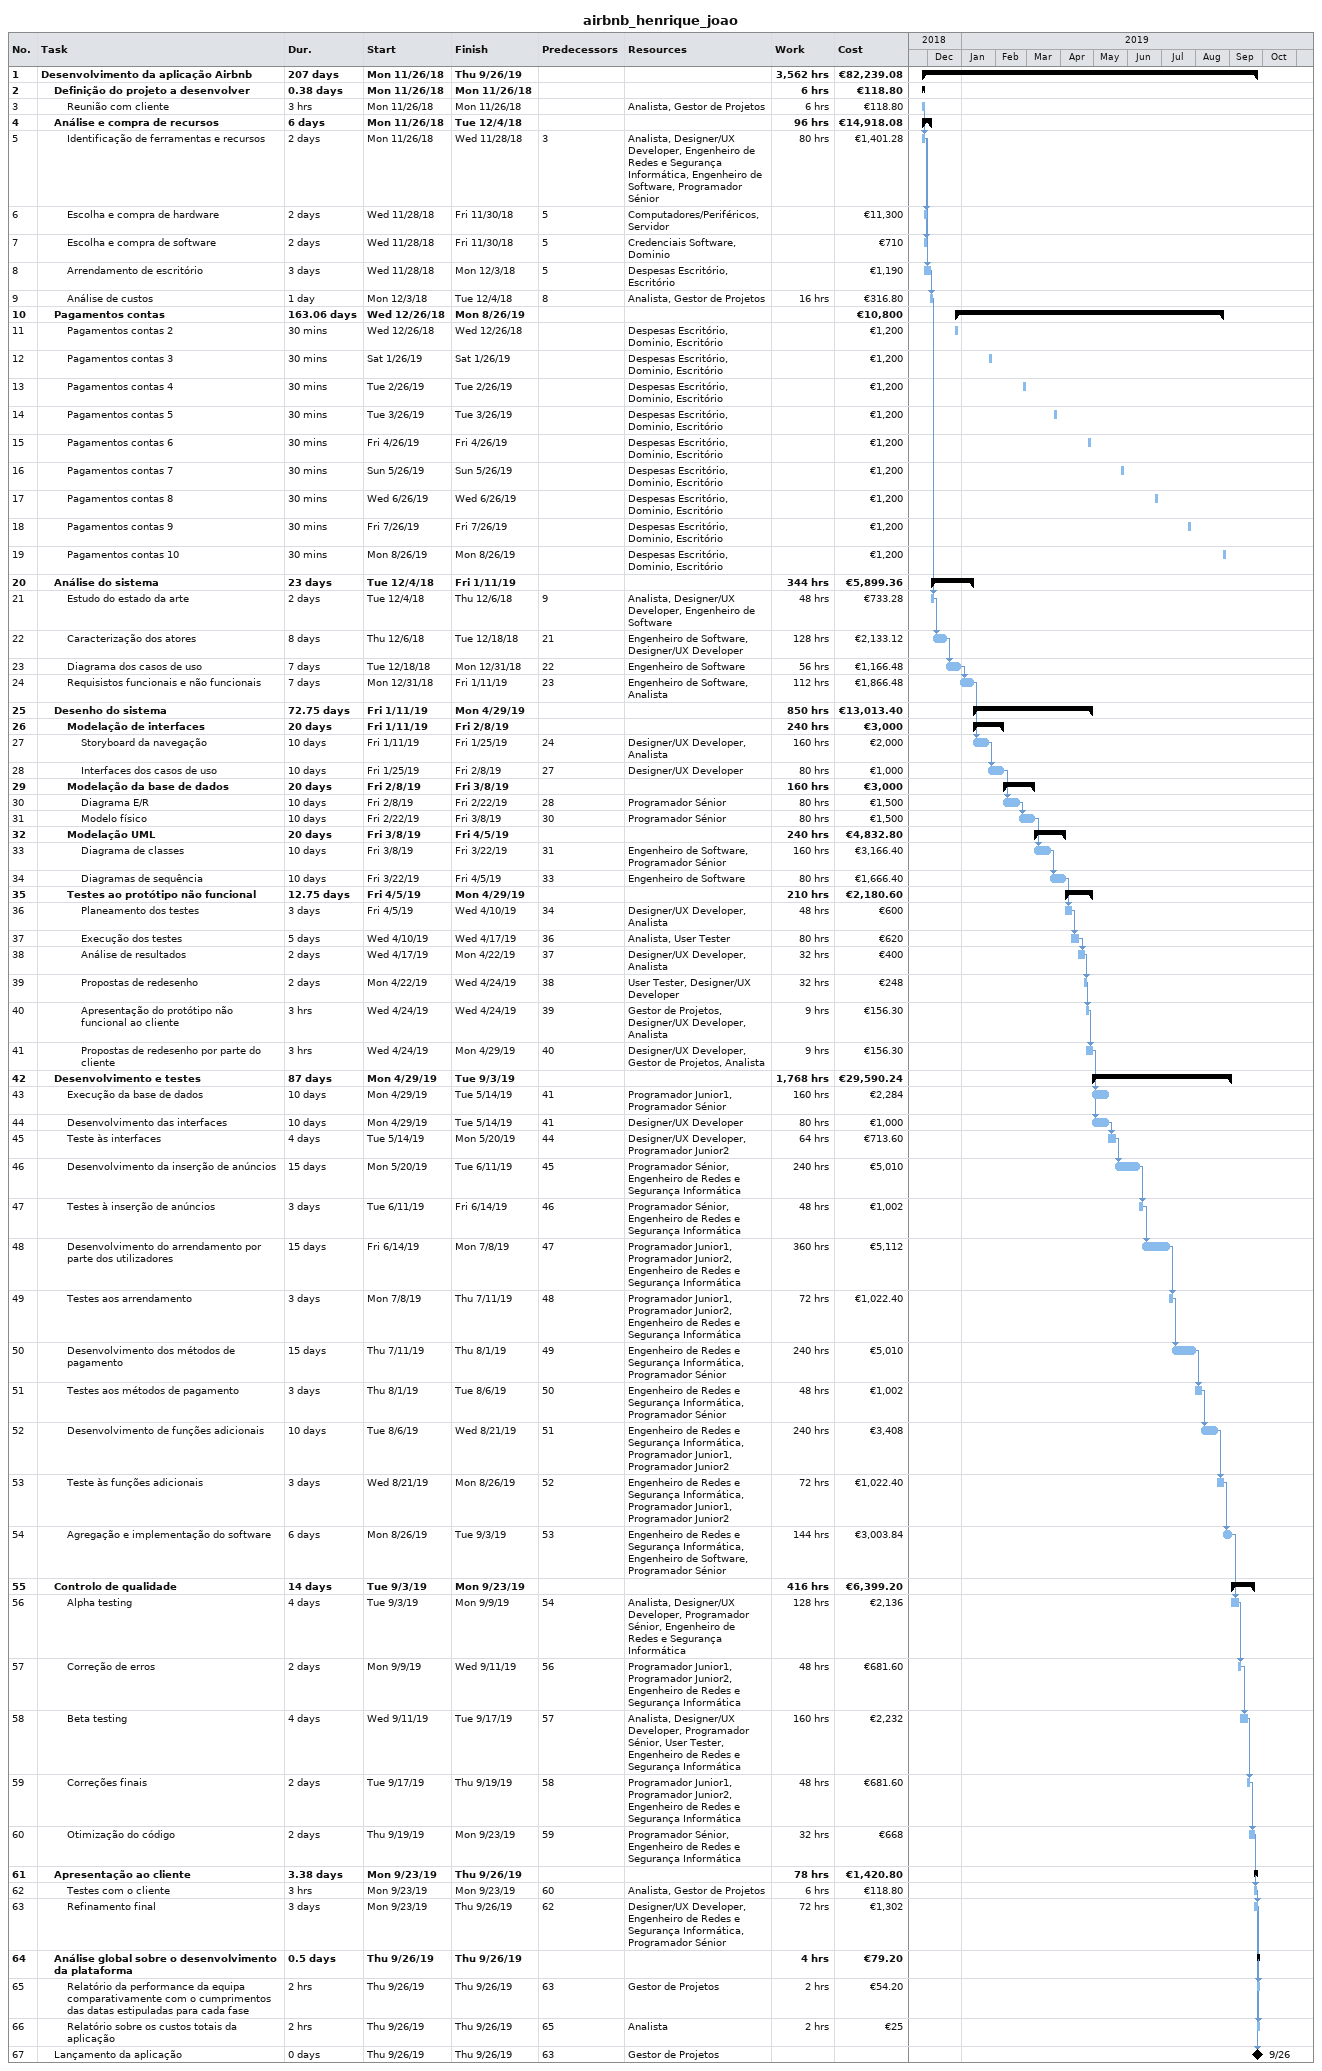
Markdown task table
airbnb_henrique_joao

| ID | Level | Task | Duration | Start | Finish | Predecessors | Resources | Work (h) | Cost (€) |
|---|---|---|---|---|---|---|---|---|---|
| 1 | 1 | **Desenvolvimento da aplicação Airbnb** | 207d | 2018-11-26 | 2019-09-26 |  |  | 3562 | 82239.08 |
| 2 | 2 | **Definição do projeto a desenvolver** | 0.38d | 2018-11-26 | 2018-11-26 |  |  | 6 | 118.80 |
| 3 | 3 | Reunião com cliente | 3h | 2018-11-26 | 2018-11-26 |  | Analista, Gestor de Projetos | 6 | 118.80 |
| 4 | 2 | **Análise e compra de recursos** | 6d | 2018-11-26 | 2018-12-04 |  |  | 96 | 14918.08 |
| 5 | 3 | Identificação de ferramentas e recursos | 2d | 2018-11-26 | 2018-11-28 | 3 | Analista, Designer/UX Developer, Engenheiro de Redes e Segurança Informática, Engenheiro de Software, Programador Sénior | 80 | 1401.28 |
| 6 | 3 | Escolha e compra de hardware | 2d | 2018-11-28 | 2018-11-30 | 5 | Computadores/Periféricos, Servidor |  | 11300 |
| 7 | 3 | Escolha e compra de software | 2d | 2018-11-28 | 2018-11-30 | 5 | Credenciais Software, Dominio |  | 710 |
| 8 | 3 | Arrendamento de escritório | 3d | 2018-11-28 | 2018-12-03 | 5 | Despesas Escritório, Escritório |  | 1190 |
| 9 | 3 | Análise de custos | 1d | 2018-12-03 | 2018-12-04 | 8 | Analista, Gestor de Projetos | 16 | 316.80 |
| 10 | 2 | **Pagamentos contas** | 163.06d | 2018-12-26 | 2019-08-26 |  |  |  | 10800 |
| 11 | 3 | Pagamentos contas 2 | 30min | 2018-12-26 | 2018-12-26 |  | Despesas Escritório, Dominio, Escritório |  | 1200 |
| 12 | 3 | Pagamentos contas 3 | 30min | 2019-01-26 | 2019-01-26 |  | Despesas Escritório, Dominio, Escritório |  | 1200 |
| 13 | 3 | Pagamentos contas 4 | 30min | 2019-02-26 | 2019-02-26 |  | Despesas Escritório, Dominio, Escritório |  | 1200 |
| 14 | 3 | Pagamentos contas 5 | 30min | 2019-03-26 | 2019-03-26 |  | Despesas Escritório, Dominio, Escritório |  | 1200 |
| 15 | 3 | Pagamentos contas 6 | 30min | 2019-04-26 | 2019-04-26 |  | Despesas Escritório, Dominio, Escritório |  | 1200 |
| 16 | 3 | Pagamentos contas 7 | 30min | 2019-05-26 | 2019-05-26 |  | Despesas Escritório, Dominio, Escritório |  | 1200 |
| 17 | 3 | Pagamentos contas 8 | 30min | 2019-06-26 | 2019-06-26 |  | Despesas Escritório, Dominio, Escritório |  | 1200 |
| 18 | 3 | Pagamentos contas 9 | 30min | 2019-07-26 | 2019-07-26 |  | Despesas Escritório, Dominio, Escritório |  | 1200 |
| 19 | 3 | Pagamentos contas 10 | 30min | 2019-08-26 | 2019-08-26 |  | Despesas Escritório, Dominio, Escritório |  | 1200 |
| 20 | 2 | **Análise do sistema** | 23d | 2018-12-04 | 2019-01-11 |  |  | 344 | 5899.36 |
| 21 | 3 | Estudo do estado da arte | 2d | 2018-12-04 | 2018-12-06 | 9 | Analista, Designer/UX Developer, Engenheiro de Software | 48 | 733.28 |
| 22 | 3 | Caracterização dos atores | 8d | 2018-12-06 | 2018-12-18 | 21 | Engenheiro de Software, Designer/UX Developer | 128 | 2133.12 |
| 23 | 3 | Diagrama dos casos de uso | 7d | 2018-12-18 | 2018-12-31 | 22 | Engenheiro de Software | 56 | 1166.48 |
| 24 | 3 | Requisistos funcionais e não funcionais | 7d | 2018-12-31 | 2019-01-11 | 23 | Engenheiro de Software, Analista | 112 | 1866.48 |
| 25 | 2 | **Desenho do sistema** | 72.75d | 2019-01-11 | 2019-04-29 |  |  | 850 | 13013.40 |
| 26 | 3 | **Modelação de interfaces** | 20d | 2019-01-11 | 2019-02-08 |  |  | 240 | 3000 |
| 27 | 4 | Storyboard da navegação | 10d | 2019-01-11 | 2019-01-25 | 24 | Designer/UX Developer, Analista | 160 | 2000 |
| 28 | 4 | Interfaces dos casos de uso | 10d | 2019-01-25 | 2019-02-08 | 27 | Designer/UX Developer | 80 | 1000 |
| 29 | 3 | **Modelação da base de dados** | 20d | 2019-02-08 | 2019-03-08 |  |  | 160 | 3000 |
| 30 | 4 | Diagrama E/R | 10d | 2019-02-08 | 2019-02-22 | 28 | Programador Sénior | 80 | 1500 |
| 31 | 4 | Modelo físico | 10d | 2019-02-22 | 2019-03-08 | 30 | Programador Sénior | 80 | 1500 |
| 32 | 3 | **Modelação UML** | 20d | 2019-03-08 | 2019-04-05 |  |  | 240 | 4832.80 |
| 33 | 4 | Diagrama de classes | 10d | 2019-03-08 | 2019-03-22 | 31 | Engenheiro de Software, Programador Sénior | 160 | 3166.40 |
| 34 | 4 | Diagramas de sequência | 10d | 2019-03-22 | 2019-04-05 | 33 | Engenheiro de Software | 80 | 1666.40 |
| 35 | 3 | **Testes ao protótipo não funcional** | 12.75d | 2019-04-05 | 2019-04-29 |  |  | 210 | 2180.60 |
| 36 | 4 | Planeamento dos testes | 3d | 2019-04-05 | 2019-04-10 | 34 | Designer/UX Developer, Analista | 48 | 600 |
| 37 | 4 | Execução dos testes | 5d | 2019-04-10 | 2019-04-17 | 36 | Analista, User Tester | 80 | 620 |
| 38 | 4 | Análise de resultados | 2d | 2019-04-17 | 2019-04-22 | 37 | Designer/UX Developer, Analista | 32 | 400 |
| 39 | 4 | Propostas de redesenho | 2d | 2019-04-22 | 2019-04-24 | 38 | User Tester, Designer/UX Developer | 32 | 248 |
| 40 | 4 | Apresentação do protótipo não funcional ao cliente | 3h | 2019-04-24 | 2019-04-24 | 39 | Gestor de Projetos, Designer/UX Developer, Analista | 9 | 156.30 |
| 41 | 4 | Propostas de redesenho por parte do cliente | 3h | 2019-04-24 | 2019-04-29 | 40 | Designer/UX Developer, Gestor de Projetos, Analista | 9 | 156.30 |
| 42 | 2 | **Desenvolvimento e testes** | 87d | 2019-04-29 | 2019-09-03 |  |  | 1768 | 29590.24 |
| 43 | 3 | Execução da base de dados | 10d | 2019-04-29 | 2019-05-14 | 41 | Programador Junior1, Programador Sénior | 160 | 2284 |
| 44 | 3 | Desenvolvimento das interfaces | 10d | 2019-04-29 | 2019-05-14 | 41 | Designer/UX Developer | 80 | 1000 |
| 45 | 3 | Teste às interfaces | 4d | 2019-05-14 | 2019-05-20 | 44 | Designer/UX Developer, Programador Junior2 | 64 | 713.60 |
| 46 | 3 | Desenvolvimento da inserção de anúncios | 15d | 2019-05-20 | 2019-06-11 | 45 | Programador Sénior, Engenheiro de Redes e Segurança Informática | 240 | 5010 |
| 47 | 3 | Testes à inserção de anúncios | 3d | 2019-06-11 | 2019-06-14 | 46 | Programador Sénior, Engenheiro de Redes e Segurança Informática | 48 | 1002 |
| 48 | 3 | Desenvolvimento do arrendamento por parte dos utilizadores | 15d | 2019-06-14 | 2019-07-08 | 47 | Programador Junior1, Programador Junior2, Engenheiro de Redes e Segurança Informática | 360 | 5112 |
| 49 | 3 | Testes aos arrendamento | 3d | 2019-07-08 | 2019-07-11 | 48 | Programador Junior1, Programador Junior2, Engenheiro de Redes e Segurança Informática | 72 | 1022.40 |
| 50 | 3 | Desenvolvimento dos métodos de pagamento | 15d | 2019-07-11 | 2019-08-01 | 49 | Engenheiro de Redes e Segurança Informática, Programador Sénior | 240 | 5010 |
| 51 | 3 | Testes aos métodos de pagamento | 3d | 2019-08-01 | 2019-08-06 | 50 | Engenheiro de Redes e Segurança Informática, Programador Sénior | 48 | 1002 |
| 52 | 3 | Desenvolvimento de funções adicionais | 10d | 2019-08-06 | 2019-08-21 | 51 | Engenheiro de Redes e Segurança Informática, Programador Junior1, Programador Junior2 | 240 | 3408 |
| 53 | 3 | Teste às funções adicionais | 3d | 2019-08-21 | 2019-08-26 | 52 | Engenheiro de Redes e Segurança Informática, Programador Junior1, Programador Junior2 | 72 | 1022.40 |
| 54 | 3 | Agregação e implementação do software | 6d | 2019-08-26 | 2019-09-03 | 53 | Engenheiro de Redes e Segurança Informática, Engenheiro de Software, Programador Sénior | 144 | 3003.84 |
| 55 | 2 | **Controlo de qualidade** | 14d | 2019-09-03 | 2019-09-23 |  |  | 416 | 6399.20 |
| 56 | 3 | Alpha testing | 4d | 2019-09-03 | 2019-09-09 | 54 | Analista, Designer/UX Developer, Programador Sénior, Engenheiro de Redes e Segurança Informática | 128 | 2136 |
| 57 | 3 | Correção de erros | 2d | 2019-09-09 | 2019-09-11 | 56 | Programador Junior1, Programador Junior2, Engenheiro de Redes e Segurança Informática | 48 | 681.60 |
| 58 | 3 | Beta testing | 4d | 2019-09-11 | 2019-09-17 | 57 | Analista, Designer/UX Developer, Programador Sénior, User Tester, Engenheiro de Redes e Segurança Informática | 160 | 2232 |
| 59 | 3 | Correções finais | 2d | 2019-09-17 | 2019-09-19 | 58 | Programador Junior1, Programador Junior2, Engenheiro de Redes e Segurança Informática | 48 | 681.60 |
| 60 | 3 | Otimização do código | 2d | 2019-09-19 | 2019-09-23 | 59 | Programador Sénior, Engenheiro de Redes e Segurança Informática | 32 | 668 |
| 61 | 2 | **Apresentação ao cliente** | 3.38d | 2019-09-23 | 2019-09-26 |  |  | 78 | 1420.80 |
| 62 | 3 | Testes com o cliente | 3h | 2019-09-23 | 2019-09-23 | 60 | Analista, Gestor de Projetos | 6 | 118.80 |
| 63 | 3 | Refinamento final | 3d | 2019-09-23 | 2019-09-26 | 62 | Designer/UX Developer, Engenheiro de Redes e Segurança Informática, Programador Sénior | 72 | 1302 |
| 64 | 2 | **Análise global sobre o desenvolvimento da plataforma** | 0.5d | 2019-09-26 | 2019-09-26 |  |  | 4 | 79.20 |
| 65 | 3 | Relatório da performance da equipa comparativamente com o cumprimentos das datas estipuladas para cada fase | 2h | 2019-09-26 | 2019-09-26 | 63 | Gestor de Projetos | 2 | 54.20 |
| 66 | 3 | Relatório sobre os custos totais da aplicação | 2h | 2019-09-26 | 2019-09-26 | 65 | Analista | 2 | 25 |
| 67 | 2 | Lançamento da aplicação | 0d | 2019-09-26 | 2019-09-26 | 63 | Gestor de Projetos |  |  |
